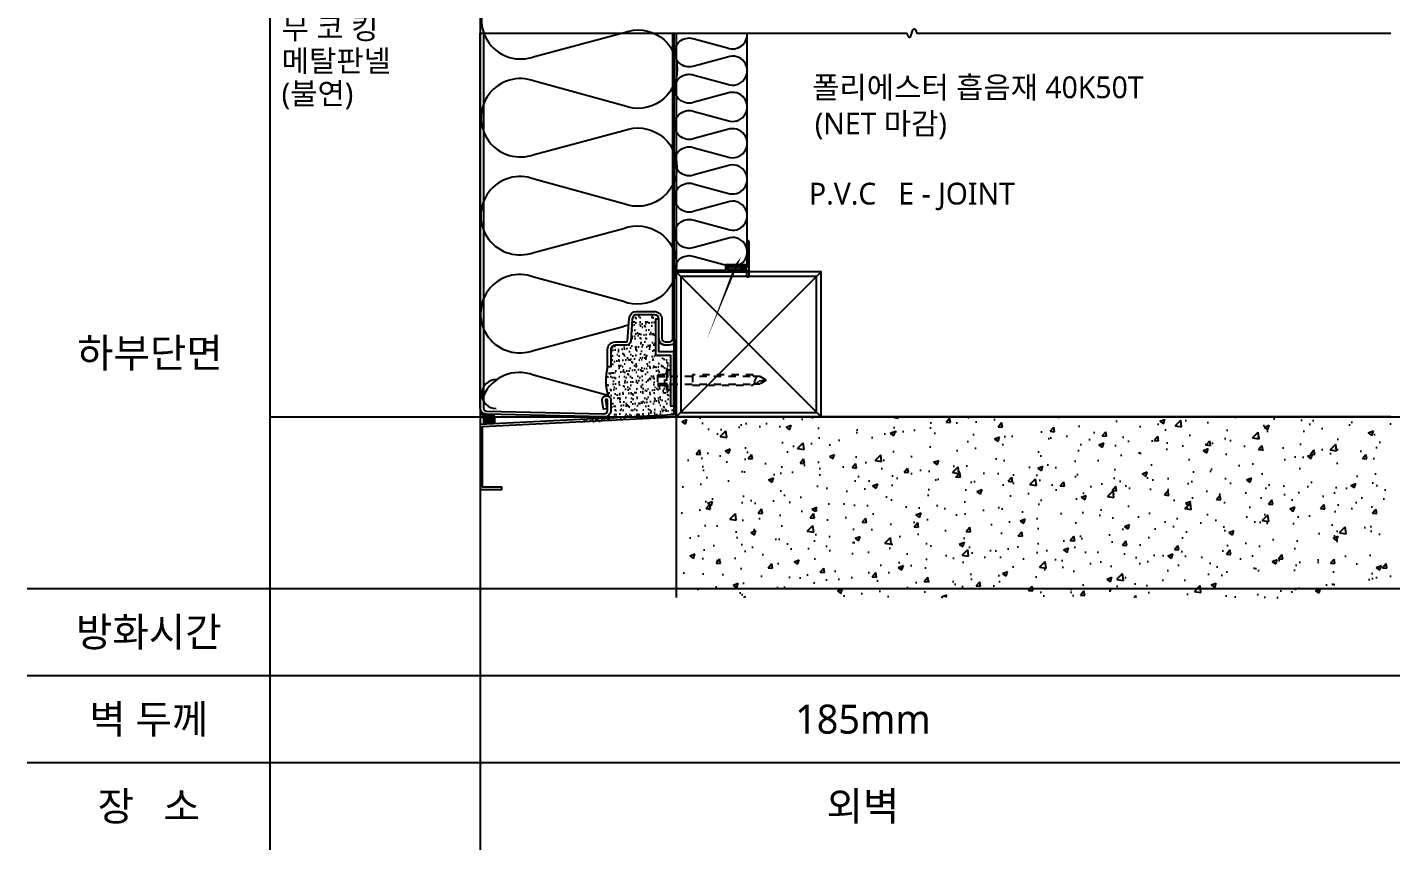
# Model space of a CAD drawing. Header units: millimetres. Extents: x 150 to 8166, y -2863 to -229.
# Drawn here: x 150 to 1090, y -2863 to -2296 of the extents above; entities that cross this region are included whole.
import ezdxf
from ezdxf.enums import TextEntityAlignment as Align

# ---------------------------------------------------------------- set-up
doc = ezdxf.new("R2010")
doc.units = ezdxf.units.MM
doc.header["$LTSCALE"] = 5
doc.header["$MEASUREMENT"] = 0
doc.linetypes.add('HIDDEN', pattern=[2, 1, -1])
doc.layers.get('0').update_dxf_attribs({"linetype": 'CONTINUOUS'})
for name, color, linetype in [('01CONC', 2, 'CONTINUOUS'), ('01HAT', 8, 'CONTINUOUS'), ('01TEX', 3, 'CONTINUOUS'), ('01단열재', 55, 'CONTINUOUS'), ('01외벽패널', 3, 'CONTINUOUS'), ('01하지철물', 8, 'CONTINUOUS'), ('2', 2, 'CONTINUOUS'), ('3', 3, 'CONTINUOUS'), ('4', 4, 'CONTINUOUS'), ('5', 5, 'CONTINUOUS'), ('6', 6, 'CONTINUOUS'), ('ETC', 6, 'CONTINUOUS'), ('SYM-LEAD', 6, 'CONTINUOUS'), ('TEXT', 3, 'CONTINUOUS')]:
    doc.layers.add(name, color=color, linetype=linetype)
doc.layers.add('02Waste', color=171, linetype='CONTINUOUS', plot=False)
doc.styles.add('GAUN', font='malgun.ttf', dxfattribs={"height": 375})
doc.styles.add('스타일1', font='malgun.ttf')

msp = doc.modelspace()

# ---------------------------------------------------------------- hatches: boundary and pattern name
at = {"layer": '01HAT'}
h = msp.add_hatch(dxfattribs=at)
h.set_pattern_fill('AR-CONC', color=256, scale=5, style=0)
h.set_pattern_definition([(49.99999999999999, (-5021.882064484374, -1320), (35.86300913003767, -3.137606749129755), [3.75, -41.25]), (355, (-5021.882064484374, -1320), (-6.937566680650001, 37.60960668500059), [3, -33]), (100.45144446, (-5018.893480434374, -1320.2614672), (28.9254423363556, 34.47199954843147), [3.187009599999998, -35.05710559999997]), (46.18420000000002, (-5021.882064484374, -1310), (53.36206653357862, -8.275964039653827), [5.624999999999996, -61.87499999999997]), (96.63563549, (-5017.435227234375, -1310.68966535), (46.73309728371142, 48.70593003872752), [4.7805171, -52.58568799999999]), (351.1841639899999, (-5021.882064484374, -1310), (46.73309725273866, 48.70593001349951), [4.5, -49.50000005]), (21, (-5016.882064484374, -1312.5), (29.84535260592308, -20.13094453326694), [3.75, -41.25]), (326.0000000000001, (-5016.882064484374, -1312.5), (12.16576659607909, 36.25750225234265), [3, -33]), (71.45144474, (-5014.394951784375, -1314.1775787), (42.01111883649855, 16.12655764031769), [3.1870095, -35.0571056]), (37.50000000000001, (-5021.882064484374, -1320), (0.6079927658645334, 16.64469269156557), [0, -32.59999999999999, 0, -33.5, 0, -33.125]), (7.499999999999999, (-5021.882064484374, -1320), (13.15347687210743, 19.72058559411801), [0, -19.1, 0, -31.85, 0, -12.625]), (327.5, (-5033.032064484374, -1320), (26.69112180862045, -1.127743586718988), [0, -12.5, 0, -39, 0, -51.75]), (317.5, (-5038.032064484374, -1320), (29.15930846711931, 5.005249116615886), [0, -16.25, 0, -25.9, 0, -36.75])])
h.paths.add_polyline_path([(597.1627729518805, -2688.689392202743), (1089.662775060709, -2688.689392202743), (1089.662775060709, -2564.329164257016), (597.1627729518805, -2564.329164257016)])
at = {"layer": '6'}
h = msp.add_hatch(dxfattribs=at)
h.set_pattern_fill('AR-SAND', color=251, scale=3, style=0)
h.set_pattern_definition([(37.50000000000001, (10806.63069282681, 113.1354290861882), (-0.1889800743288245, 5.780471307039476), [0, -4.56, 0, -5.1, 0, -4.875]), (7.499999999999999, (10806.63069282681, 113.1354290861882), (5.309330115803181, 8.466438195689221), [0, -2.46, 0, -4.11, 0, -1.575]), (327.5, (10802.94069282733, 113.1354290861882), (9.342425585254485, 0.01697716061089349), [0, -1.5, 0, -5.4, 0, -7.050000000000001]), (317.5, (10802.94069282733, 113.1354290861882), (9.01837981371688, 2.633026694802747), [0, -0.75, 0, -3.54, 0, -4.050000000000001])])
h.paths.add_polyline_path([(584.2627729533706, -2535.310092767909), (589.4827729521785, -2535.310092767909), (589.4827729521785, -2534.410092767769), (590.562772952253, -2534.410092767769), (590.562772952253, -2530.810092767909), (591.4627729526255, -2530.810092767909), (591.4627729526255, -2532.160092767769), (593.2627729533706, -2532.160092767769), (593.2627729533706, -2521.629164256829), (582.8627729529981, -2521.629164256829), (582.8627729529981, -2496.829164256783), (585.1627729518805, -2496.829164256783, 0.4142135623745158), (582.1627729518805, -2493.829164256783), (569.956130562583, -2493.829164256783, 0.3934789996807732), (566.9637544641737, -2496.615423106797), (565.8617914414499, -2512.042905406769, -0.3934789996805054), (562.8694153430406, -2514.829164256783), (555.1627729518805, -2514.829164256783, 0.4142135623730951), (552.1627729518805, -2517.829164256783), (552.1627729518805, -2529.829164256783), (549.9127729537431, -2529.829164256783, 0.1446643901153824), (550.2826498022769, -2549.977980729866, -0.3061181196963598), (552.1627729537431, -2552.761122092813), (552.1627729537431, -2556.157127268821), (552.1627729537431, -2559.846579931419, -0.4402316384552772), (547.2672508081887, -2564.329164256783), (531.7387535723392, -2562.959002736, -0.05996550750944964), (532.3453816829715, -2568.393839452158), (595.562772952253, -2562.863034378247), (595.562772952253, -2556.629164256829), (593.2627729533706, -2556.629164256829), (593.2627729533706, -2545.660092767769), (591.4627729526255, -2545.660092767769), (591.4627729526255, -2547.010092767629), (590.562772952253, -2547.010092767629), (590.562772952253, -2543.410092767769), (589.4827729521785, -2543.410092767769), (589.4827729521785, -2542.510092767629), (584.2627729533706, -2542.510092767629)])

# ---------------------------------------------------------------- linework, layer by layer
for p, q in [((149.9999991415539, -2742.500016552604), (3584.999999703468, -2742.500016552603)), ((149.9999991415539, -2802.500016552604), (3584.999999703468, -2802.500016552603))]:
    msp.add_line(p, q)
at = {"layer": '01CONC'}
for p, q in [((1089.662775060709, -2564.329164257016), (597.1627729518805, -2564.329164257016)), ((597.1627729518805, -2564.329164257016), (597.1627729518805, -2688.689392202743))]:
    msp.add_line(p, q, dxfattribs=at)
at = {"layer": '01단열재', "ltscale": 0.0009}
for points in [[(499.6917265389093, -2265.424107610447, 1.449197860962584), (499.5321950035668, -2315.913855576635), (561.4147791717396, -2299.369301286206, -0.5248556557716191), (597.9198307806382, -2324.729771649188, -0.5248556557716021), (561.2552476363962, -2349.859049252394), (499.4784490852426, -2332.923770666848, 1.449197860962584), (499.3189175499001, -2383.413518633037), (561.2015017180729, -2366.868964342608, -0.5248556557716191), (597.7065533269715, -2392.229434705589, -0.5248556557716021), (561.0419701827295, -2417.358712308796), (499.2651716315759, -2400.42343372325, 1.449197860962584), (499.1056400962334, -2450.913181689439), (560.9882242644062, -2434.368627399009, -0.5248556557716191), (597.4932758733048, -2459.729097761991, -0.5248556557716021), (560.8286927290628, -2484.858375365198), (499.0518941779092, -2467.923096779652, 1.449197860962584), (498.8923626425667, -2518.412844745841), (560.7749468107395, -2501.868290455411, -0.03515440768778856), (564.4100802839703, -2500.786606703654, -0.03515440768778856)], [(550.1306297660076, -2549.483775467294), (498.8386167242425, -2535.422759836054, 0.4013417184754485), (464.4127729518805, -2549.871772224582)], [(473.1627729518805, -2538.515970832411, 1), (473.1627729518805, -2558.515970832411)], [(473.1627729518805, -2558.515970832411, 2.252771704456558e-05), (473.1618718432728, -2558.515970873156, 2.252771704456558e-05)]]:
    msp.add_lwpolyline(points, format="xyb", dxfattribs=at)
at = {"layer": '01단열재'}
msp.add_lwpolyline([(596.1627729500176, -2463.152295685586, -0.52485565577158), (609.7127729500178, -2453.802295685586), (632.6127729500174, -2460.002295685586, 1.449197860962627), (632.6127729500174, -2441.302295685586), (609.7127729500178, -2447.502295685586, -0.5248556557715773), (596.1627729500176, -2438.152295685586, -0.5248556557715834), (609.7127729500178, -2428.802295685586), (632.6127729500174, -2435.002295685586, 1.449197860962627), (632.6127729500174, -2416.302295685586), (609.7127729500178, -2422.502295685586, -0.5248556557715773), (596.1627729500176, -2413.152295685586, -0.5248556557715834), (609.7127729500178, -2403.802295685586), (632.6127729500174, -2410.002295685586, 1.449197860962627), (632.6127729500174, -2391.302295685586), (609.7127729500178, -2397.502295685586, -0.5248556557715773), (596.1627729500176, -2388.152295685586, -0.5248556557715834), (609.7127729500178, -2378.802295685586), (632.6127729500174, -2385.002295685586, 1.449197860962627), (632.6127729500174, -2366.302295685586), (609.7127729500178, -2372.502295685586, -0.5248556557715773), (596.1627729500176, -2363.152295685586, -0.5248556557715834), (609.7127729500178, -2353.802295685586), (632.6127729500174, -2360.002295685586, 1.449197860962627), (632.6127729500174, -2341.302295685586), (609.7127729500178, -2347.502295685586, -0.5248556557715773), (596.1627729500176, -2338.152295685586, -0.5248556557715834), (609.7127729500178, -2328.802295685586), (632.6127729500174, -2335.002295685586, 1.449197860962627), (632.6127729500174, -2316.302295685586), (609.7127729500178, -2322.502295685586, -0.5248556557715773), (596.1627729500176, -2313.152295685586, -0.5248556557715834), (609.7127729500178, -2303.802295685586), (632.6127729500174, -2310.002295685586, 0.5527098763645292), (646.1257188961433, -2299.79219311031, 0.5527098763645292)], format="xyb", dxfattribs=at)
at = {"layer": '01외벽패널'}
for p, q in [((595.5627729503901, -2299.79219311031), (595.5627729503901, -2562.729164256923)), ((597.1627729500176, -2299.79219311031), (597.1627729500176, -2554.729164256923)), ((464.4127729537431, -2540.640334591711), (464.4127729537431, -2558.011122092813))]:
    msp.add_line(p, q, dxfattribs=at)
for points in [[(464.4127729518805, -2299.792193110309), (464.4127729518805, -2557.993638755031, 0.3886655081045435), (466.4650118800346, -2560.234930917596), (547.4650118800346, -2562.087872094217, 0.4402316384525919), (549.9127729537431, -2559.846579931419), (549.9127729537431, -2552.761122092813, 0.4142135623731117), (549.1627729537431, -2552.011122092813, 0.4142135623730117), (548.4127729537431, -2552.761122092813), (549.3630249651615, -2558.741743636991), (547.1493299847934, -2559.017388050653), (546.1753811782692, -2553.035877217281, -0.4413382051994755), (549.1627729537431, -2549.76112209258, -0.4142135623730951), (552.1627729537431, -2552.761122092813), (552.1627729537431, -2556.157127268821), (552.1627729537431, -2559.846579931419, -0.4402316384525873), (547.2672508081887, -2564.329164256783), (466.267250806326, -2562.476223080162, -0.3886655081045441), (462.1627729518805, -2557.993638755031), (462.1627729518805, -2299.792193110309)], [(597.1627729518805, -2299.792193110309), (597.1627729518805, -2510.329164256783, -0.4142135623730951), (592.6627729518805, -2514.829164256783), (589.6627729518805, -2514.829164256783, -0.4142135623730951), (585.1627729518805, -2510.329164256783, 0.4142135623730951), (589.6627729518805, -2514.829164256783, -0.4142135623730951), (585.1627729518805, -2510.329164256783), (585.1627729518805, -2496.829164256783, 0.4142135623730951), (582.1627729518805, -2493.829164256783), (569.956130562583, -2493.829164256783, 0.3934789996797648), (566.9637544641737, -2496.615423106797), (565.8617914414499, -2512.042905406769, -0.3934789996797641), (562.8694153430406, -2514.829164256783), (555.1627729518805, -2514.829164256783, 0.4142135623730951), (552.1627729518805, -2517.829164256783), (552.1627729518805, -2529.829164256783), (549.9127729518805, -2529.829164256783), (549.9127729518805, -2517.829164256783, -0.4142135623730951), (555.1627729518805, -2512.579164256783), (562.8694153430406, -2512.579164256783, 0.3934789996797823), (563.6175093671773, -2511.882599544454), (564.7194723880384, -2496.455117244482, -0.3934789996797618), (569.956130562583, -2491.579164256783), (582.1627729518805, -2491.579164256783, -0.4142135623730951), (587.4127729518805, -2496.829164256783), (587.4127729518805, -2510.329164256783, 0.4142135623730951), (589.6627729518805, -2512.579164256783), (592.6627729518805, -2512.579164256783, 0.4142135623730951), (594.9127729518805, -2510.329164256783), (594.9127729518805, -2299.792193110309)]]:
    msp.add_lwpolyline(points, format="xyb", dxfattribs=at)
msp.add_arc((584.1889385657851, -2539.277751333521), 35.55462455040368, 164.5885682592022, 197.5147813235742, dxfattribs=at)
at = {"layer": '01하지철물'}
msp.add_line((597.1627729518802, -2299.792193112638), (597.1627729518802, -2564.329164259112), dxfattribs=at)
at = {"layer": '01하지철물', "color": 1}
for p, q in [((597.1627729518805, -2564.329164257016), (697.1627729518805, -2464.329164257016)), ((697.1627729537431, -2564.329164257016), (597.1627729537431, -2464.32916425655))]:
    msp.add_line(p, q, dxfattribs=at)
at = {"layer": '01하지철물', "color": 7}
for points in [[(597.1627729518805, -2564.329164257016), (697.1627729537431, -2564.329164257016), (697.1627729518805, -2464.329164257016), (597.1627729537431, -2464.32916425655)], [(600.3627729529981, -2561.129164257062), (693.9627729526255, -2561.129164257062), (693.9627729526255, -2467.529164256969), (600.3627729529981, -2467.529164256736)]]:
    msp.add_lwpolyline(points, close=True, dxfattribs=at)
at = {"layer": '02Waste', "ltscale": 0.1}
for p, q in [((462.1627729537436, -228.6893922027416), (462.1627729537436, -2862.500016552604)), ((317.4717417659717, -2564.329164257015), (3584.999999703467, -2564.329164257015))]:
    msp.add_line(p, q, dxfattribs=at)
at = {"layer": '2', "color": 13, "linetype": 'HIDDEN'}
for p, q in [((584.2627729533706, -2535.310092767909), (584.2627729533706, -2542.510092767629)), ((589.4827729521785, -2535.310092767909), (584.2627729533706, -2535.310092767909)), ((589.4827729521785, -2536.660092767769), (584.2627729533706, -2536.660092767769)), ((593.2627729533706, -2536.210092767816), (650.2900534796063, -2536.210092767816)), ((584.2627729533706, -2541.160092767769), (589.4827729521785, -2541.160092767769)), ((584.2627729533706, -2542.510092767629), (589.4827729521785, -2542.510092767629)), ((593.2627729533706, -2541.610092767723), (650.2900534796063, -2541.610092767723))]:
    msp.add_line(p, q, dxfattribs=at)
for points in [[(589.4827729521785, -2534.410092767769), (590.562772952253, -2534.410092767769), (590.562772952253, -2543.410092767769), (589.4827729521785, -2543.410092767769)], [(590.562772952253, -2547.010092767629), (591.4627729526255, -2547.010092767629), (591.4627729526255, -2530.810092767909), (590.562772952253, -2530.810092767909)]]:
    msp.add_lwpolyline(points, close=True, dxfattribs=at)
for points in [[(591.4627729526255, -2545.660092767769), (593.2627729533706, -2545.660092767769), (593.2627729533706, -2532.160092767769), (591.4627729526255, -2532.160092767769)], [(650.2900534796063, -2536.210092767816), (650.2900534796063, -2535.310092767909), (608.562772952253, -2535.310092767909), (608.562772952253, -2542.510092767629), (650.2900534796063, -2542.510092767629), (650.2900534796063, -2541.610092767723)], [(650.2900534796063, -2536.210092767816), (654.7900534796063, -2536.210092767816), (659.2900534796063, -2538.910092767769), (654.7900534796063, -2541.610092767723), (650.2900534796063, -2541.610092767723)], [(650.2900534776827, -2536.210092769678), (654.7900534776827, -2536.210092769678), (659.2900534776827, -2538.910092769632), (654.7900534776827, -2541.610092769585), (650.2900534776827, -2541.610092769585)], [(659.2900534796063, -2538.910092767769), (653.8900534792338, -2539.810092767909), (652.0900534784887, -2541.610092767723), (651.1900534781162, -2539.810092767909), (652.9900534788612, -2536.210092767816)], [(659.2900534776827, -2538.910092769632), (653.8900534773102, -2539.810092769771), (652.0900534784278, -2541.610092769585), (651.1900534780552, -2539.810092769771), (652.9900534788003, -2536.210092769678)]]:
    msp.add_lwpolyline(points, dxfattribs=at)
at = {"layer": '3'}
msp.add_line((317.4717417659708, -2862.500016552604), (317.4717417659708, -228.6893922027416), dxfattribs=at)
for points in [[(585.1627729518805, -2496.829164256783), (582.8627729529981, -2496.829164256783), (582.8627729529981, -2521.629164256829), (593.2627729533706, -2521.629164256829), (593.2627729533706, -2556.629164256829), (595.562772952253, -2556.629164256829), (595.562772952253, -2519.329164257016), (585.1627729518805, -2519.329164256783)], [(597.1627729518805, -2512.863034378247), (595.562772952253, -2512.863034378247), (595.562772952253, -2562.863034378247), (462.1627729518805, -2569.424684142669), (462.1627729518759, -2614.329164257028), (477.1627729518759, -2614.329164257028), (477.1627729518759, -2612.729164257168), (463.7627729515034, -2612.729164257168), (463.7627729515079, -2570.890814020972), (597.1627729518805, -2564.32916425655)]]:
    msp.add_lwpolyline(points, close=True, dxfattribs=at)
at = {"layer": '4'}
msp.add_line((149.9999991415539, -2682.500016552604), (3584.999999703468, -2682.500016552604), dxfattribs=at)
at = {"layer": '5'}
msp.add_lwpolyline([(462.1627729537431, -2299.792193110309), (755.965183098102, -2299.855523213487), (757.1202461405192, -2302.099053797288, 0.6664810144908515), (758.960238792235, -2301.950794858601), (760.3653071133886, -2297.633591362483, -0.7024360545865561), (762.2457982639316, -2297.574463919013), (763.1503041761462, -2299.855523213487), (1089.662775060709, -2299.782716309765)], format="xyb", dxfattribs=at)
at = {"layer": '6'}
for centre, end in [((441.8446769027505, -2568.863121723964), 20.01289355290037), ((443.0472894741688, -2568.757906757503), 16.76720984493644), ((444.2837078759912, -2568.649734163865), 15.64155389644523), ((445.6123341827188, -2568.53349442405), 15.0203176396141), ((446.8579848057125, -2568.424514115996), 14.44010657201169), ((448.1696422251407, -2568.309758961176), 13.83138752778798), ((449.465364711592, -2568.196397932455), 13.23222701229026)]:
    msp.add_arc(centre, 22.88086885865458, 359.5055823166671, end, dxfattribs=at)
at = {"layer": 'ETC', "color": 4, "linetype": 'Continuous'}
msp.add_line((645.9712177564031, -2299.79219311031), (645.9712177564031, -2455.148246741401), dxfattribs=at)
at = {"layer": 'ETC', "color": 4}
for p, q in [((647.1709434706315, -2443.03825006349), (645.9712177564031, -2443.03825006349)), ((645.9712177564031, -2443.03825006349), (645.9712177564031, -2461.441670128906)), ((647.1709434706315, -2443.03825006349), (647.1709434706315, -2468.032535777807)), ((631.093869666656, -2459.321826053701), (631.093869666656, -2463.120957482302)), ((631.093869666656, -2459.321826053701), (645.9712177564031, -2459.321826053701)), ((632.2935953810154, -2460.521551767999), (632.2935953810154, -2463.120957482302)), ((632.2935953810154, -2460.521551767999), (645.9712177564031, -2460.521551767999)), ((633.1741434707399, -2463.121188038325), (633.1741434707399, -2460.973726322414)), ((633.1741434707399, -2460.973726322414), (633.6126854852844, -2461.324559934101)), ((633.2804524207311, -2462.919027937862), (633.2804524207311, -2461.175883677262)), ((633.2804524207311, -2461.175883677262), (633.6126854852844, -2461.441670128906)), ((633.6126854852844, -2461.324559934101), (634.6124569138844, -2460.524742791245)), ((633.6126854852844, -2461.441670128906), (634.6124569138844, -2460.641852986048)), ((634.6124569138844, -2460.524742791245), (635.612228342419, -2461.324559934101)), ((634.6124569138844, -2460.641852986048), (635.612228342419, -2461.441670128906)), ((635.612228342419, -2461.324559934101), (636.6119997710227, -2460.524742791245)), ((635.612228342419, -2461.441670128906), (636.6119997710227, -2460.641852986048)), ((636.6119997710227, -2460.524742791245), (637.6117711996228, -2461.324559934101)), ((636.6119997710227, -2460.641852986048), (637.6117711996228, -2461.441670128906)), ((637.6117711996228, -2461.324559934101), (638.6115426280919, -2460.524742791245)), ((637.6117711996228, -2461.441670128906), (638.6115426280919, -2460.641852986048)), ((638.6115426280919, -2460.524742791245), (639.6113140567611, -2461.324559934101)), ((638.6115426280919, -2460.641852986048), (639.6113140567611, -2461.441670128906)), ((639.6113140567611, -2461.324559934101), (640.6110854852957, -2460.524742791245)), ((639.6113140567611, -2461.441670128906), (640.6110854852957, -2460.641852986048)), ((640.6110854852957, -2460.524742791245), (641.6108569138994, -2461.324559934101)), ((640.6110854852957, -2460.641852986048), (641.6108569138994, -2461.441670128906)), ((641.6108569138994, -2461.324559934101), (642.1720863278895, -2460.875576402947)), ((641.6108569138994, -2461.441670128906), (642.1286927058316, -2461.027401495294)), ((642.1286927058316, -2461.441670128906), (642.1286927058316, -2461.027401495294)), ((645.9712177564031, -2461.441670128906), (642.1286927058316, -2461.441670128906)), ((642.1720863278895, -2461.324559934101), (642.1720863278895, -2460.875576402947)), ((645.9712177564031, -2461.324559934101), (642.1720863278895, -2461.324559934101)), ((597.1627729518802, -2463.152295685586), (631.093869666656, -2463.152295685586)), ((597.1627729518802, -2464.352773221994), (645.9712177564031, -2464.383359603153)), ((632.2935953810154, -2463.152295685586), (645.9712177564031, -2463.152295685586)), ((633.1741434707399, -2463.121188038325), (634.1739148992053, -2462.321370895503)), ((633.2804524207311, -2462.919027937862), (634.1739148992053, -2462.204257955031)), ((634.1739148992053, -2462.204257955031), (635.173686327809, -2463.004075097886)), ((634.1739148992053, -2462.321370895503), (635.173686327809, -2463.121188038325)), ((635.173686327809, -2463.004075097886), (636.1734577564091, -2462.204257955031)), ((635.173686327809, -2463.121188038325), (636.1734577564091, -2462.321370895503)), ((636.1734577564091, -2462.204257955031), (637.1732291849473, -2463.004075097886)), ((636.1734577564091, -2462.321370895503), (637.1732291849473, -2463.121188038325)), ((637.1732291849473, -2463.004075097886), (638.1730006134128, -2462.204257955031)), ((637.1732291849473, -2463.121188038325), (638.1730006134128, -2462.321370895503)), ((638.1730006134128, -2462.204257955031), (639.1727720421511, -2463.004075097886)), ((638.1730006134128, -2462.321370895503), (639.1727720421511, -2463.121188038325)), ((639.1727720421511, -2463.004075097886), (640.1725434706857, -2462.204257955031)), ((639.1727720421511, -2463.121188038325), (640.1725434706857, -2462.321370895503)), ((640.1725434706857, -2462.204257955031), (641.1723148992203, -2463.004075097886)), ((640.1725434706857, -2462.321370895503), (641.1723148992203, -2463.121188038325)), ((641.1723148992203, -2463.004075097886), (642.1720863278895, -2462.204257955031)), ((641.1723148992203, -2463.121188038325), (642.1720863278895, -2462.321370895503)), ((645.9712177564031, -2462.204257955031), (642.1720863278895, -2462.204257955031)), ((645.9712177564031, -2462.321370895503), (642.1720863278895, -2462.321370895503)), ((645.9712177564031, -2468.032535777807), (645.9712177564031, -2462.204257955031)), ((647.1709434706315, -2468.032535777807), (645.9712177564031, -2468.032535777807))]:
    msp.add_line(p, q, dxfattribs=at)
at = {"layer": 'ETC'}
for p, q in [((645.9712177564031, -2459.321826053701), (645.9712177564031, -2460.521551767999)), ((645.9712177564031, -2463.152295685586), (645.9712177564031, -2464.383359603153))]:
    msp.add_line(p, q, dxfattribs=at)
at = {"layer": 'SYM-LEAD'}
for points in [[(616.4666571041137, -2336.329164258414, 0, 5, 0), (631.4666571041137, -2336.329164258414, 0, 0, 0), (691.4666571041137, -2336.329164258414, 0, 0, 0)], [(637.6696853600922, -2459.321826053701, 0, 5, 0), (645.1696853600922, -2446.331444996793, 0, 0, 0), (660.9365113322172, -2408.381485187134, 0, 0, 0), (685.4013718790854, -2408.381485187134, 0, 0, 0)]]:
    msp.add_lwpolyline(points, format="xyseb", dxfattribs=at)

# ---------------------------------------------------------------- texts
at = {"layer": '01TEX', "style": 'GAUN'}
msp.add_text('하부단면', height=20, dxfattribs=at).set_placement((184.3347227016934, -2530.193140223364))
for s, p in [('방화시간', (233.7358704537623, -2712.500016552604)), ('벽 두께', (233.7358707347189, -2772.500016552604)), ('장   소', (233.7358707347189, -2832.500008277634))]:
    msp.add_text(s, height=20, dxfattribs=at).set_placement(p, align=Align.MIDDLE_CENTER)
at = {"layer": 'TEXT', "style": '스타일1'}
for s, p in [('무 코 킹', (325.3373078831449, -2303.926798750387)), ('메탈판넬', (325.3373078831449, -2326.426798750387)), ('(불연)', (325.3373078831449, -2348.926798750387))]:
    msp.add_text(s, height=15, rotation=359.9999999999329, dxfattribs=at).set_placement(p)
for s, p in [('폴리에스터 흡음재 40K50T ', (690.9060252403494, -2344.657400423452)), ('(NET 마감)', (692.753118165728, -2369.636897719602)), ('P.V.C   E - JOINT', (688.7517681451538, -2417.927245211582))]:
    msp.add_text(s, height=15, dxfattribs=at).set_placement(p)
for s, p in [('185mm', (725.9127740081581, -2772.500016552604)), ('외벽', (725.9127740081581, -2832.500016552604))]:
    msp.add_text(s, height=20, dxfattribs=at).set_placement(p, align=Align.MIDDLE_CENTER)

doc.saveas('drawing.dxf')
